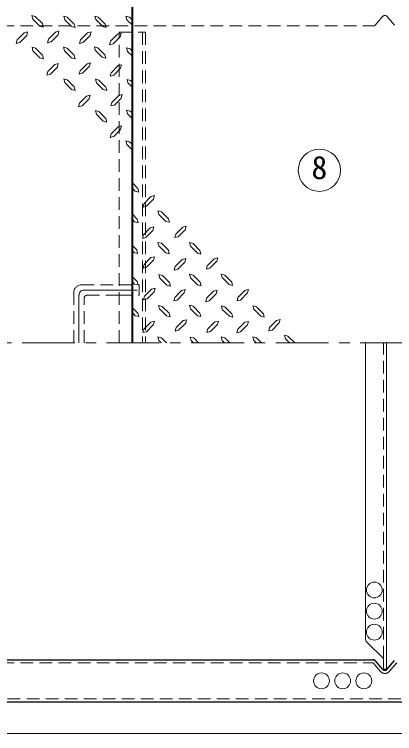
# Model space of a CAD drawing. Units: millimetres at full size, sheet at 1:10; details may follow other scales. Extents: x -2115 to 1935, y -1423 to 1387.
# Drawn here: x -271 to 89, y 297 to 978 of the extents above; entities that cross this region are included whole.
import ezdxf
from ezdxf.enums import TextEntityAlignment as Align

# ---------------------------------------------------------------- set-up
doc = ezdxf.new("R2010")
doc.units = ezdxf.units.MM
doc.header["$LTSCALE"] = 10
doc.linetypes.add('CHAIN1', pattern=[8, 5, -1, 1, -1])
doc.linetypes.add('DASHED1', pattern=[1.8, 1.2, -0.6])
doc.layers.add('0-0____1', color=4, linetype='Continuous', lineweight=9)
doc.styles.add('ＭＳ ゴシック', font='')
doc.styles.get('ＭＳ ゴシック').set_extended_font_data('MS Gothic')

msp = doc.modelspace()

# ---------------------------------------------------------------- linework, layer by layer
at = {"layer": '0-0____1', "color": 1, "lineweight": 40}
msp.add_line((-159.06, 666.76), (-159.06, 1000.76), dxfattribs=at)
at = {"layer": '0-0____1'}
for p, q in [((-253.3, 973.25), (-254.14, 976.61)), ((-250.88, 975.66), (-254.14, 976.61)), ((-250.88, 975.66), (-244.16, 969.05)), ((-220.64, 975.14), (-224, 975.98)), ((-223.06, 972.62), (-224, 975.98)), ((-220.64, 975.14), (-214.03, 968.52)), ((-193.76, 972.83), (-194.71, 976.19)), ((-191.35, 975.24), (-194.71, 976.19)), ((-191.35, 975.24), (-184.73, 968.63)), ((-161.74, 975.14), (-165.1, 975.98)), ((-164.15, 972.62), (-165.1, 975.98)), ((-161.74, 975.14), (-159.06, 972.08)), ((-253.3, 973.25), (-246.68, 966.63)), ((-244.16, 969.05), (-243.32, 965.79)), ((-223.06, 972.62), (-216.55, 966.11)), ((-214.03, 968.52), (-213.19, 965.16)), ((-193.76, 972.83), (-187.15, 966.21)), ((-184.73, 968.63), (-183.79, 965.37)), ((-164.15, 972.62), (-159.06, 967.53)), ((-268, 953.51), (-261.38, 960.23)), ((-261.38, 960.23), (-258.13, 961.07)), ((-258.13, 961.07), (-258.97, 957.71)), ((-243.32, 965.79), (-246.68, 966.63)), ((-238.39, 954.24), (-231.77, 960.86)), ((-231.77, 960.86), (-228.52, 961.8)), ((-228.52, 961.8), (-229.36, 958.44)), ((-213.19, 965.16), (-216.55, 966.11)), ((-208.15, 953.51), (-201.53, 960.23)), ((-201.53, 960.23), (-198.17, 961.07)), ((-198.17, 961.07), (-199.12, 957.71)), ((-183.79, 965.37), (-187.15, 966.21)), ((-268, 953.51), (-268.94, 950.25)), ((-265.58, 951.09), (-258.97, 957.71)), ((-238.39, 954.24), (-239.33, 950.88)), ((-235.97, 951.83), (-229.36, 958.44)), ((-208.15, 953.51), (-208.99, 950.25)), ((-205.63, 951.09), (-199.12, 957.71)), ((-179.59, 952.35), (-172.97, 958.97)), ((-177.17, 949.94), (-170.56, 956.55)), ((-172.97, 958.97), (-169.72, 959.91)), ((-169.72, 959.91), (-170.56, 956.55)), ((-265.58, 951.09), (-268.94, 950.25)), ((-250.67, 945.63), (-253.93, 946.58)), ((-253.09, 943.22), (-253.93, 946.58)), ((-235.97, 951.83), (-239.33, 950.88)), ((-220.85, 945.74), (-224.21, 946.68)), ((-223.27, 943.32), (-224.21, 946.68)), ((-205.63, 951.09), (-208.99, 950.25)), ((-191.77, 946.16), (-195.02, 947.1)), ((-194.18, 943.74), (-195.02, 947.1)), ((-179.59, 952.35), (-180.53, 948.99)), ((-177.17, 949.94), (-180.53, 948.99)), ((-253.09, 943.22), (-246.47, 936.6)), ((-250.67, 945.63), (-243.95, 939.02)), ((-223.27, 943.32), (-216.65, 936.71)), ((-220.85, 945.74), (-214.24, 939.12)), ((-194.18, 943.74), (-187.57, 937.13)), ((-191.77, 946.16), (-185.05, 939.54)), ((-161.11, 945.11), (-164.47, 945.95)), ((-163.52, 942.59), (-164.47, 945.95)), ((-163.52, 942.59), (-159.06, 938.13)), ((-161.11, 945.11), (-159.06, 943.06)), ((-243.11, 935.76), (-246.47, 936.6)), ((-243.95, 939.02), (-243.11, 935.76)), ((-213.29, 935.76), (-216.65, 936.71)), ((-214.24, 939.12), (-213.29, 935.76)), ((-184.21, 936.18), (-187.57, 937.13)), ((-185.05, 939.54), (-184.21, 936.18)), ((-236.6, 921.17), (-229.99, 927.78)), ((-208.57, 924.42), (-201.95, 931.04)), ((-206.15, 922.01), (-199.54, 928.62)), ((-179.17, 922.53), (-172.55, 929.25)), ((-176.65, 920.12), (-170.14, 926.73)), ((-172.55, 929.25), (-169.19, 930.09)), ((-169.19, 930.09), (-170.14, 926.73)), ((-239.02, 923.58), (-239.96, 920.22)), ((-236.6, 921.17), (-239.96, 920.22)), ((-208.57, 924.42), (-209.51, 921.06)), ((-206.15, 922.01), (-209.51, 921.06)), ((-179.17, 922.53), (-180.01, 919.28)), ((-176.65, 920.12), (-180.01, 919.28)), ((-223.06, 913.29), (-224, 916.65)), ((-220.64, 915.71), (-224, 916.65)), ((-223.06, 913.29), (-216.55, 906.68)), ((-220.64, 915.71), (-214.03, 909.09)), ((-190.72, 915.6), (-193.97, 916.44)), ((-193.13, 913.08), (-193.97, 916.44)), ((-193.13, 913.08), (-186.52, 906.47)), ((-190.72, 915.6), (-184, 908.88)), ((-163.21, 912.77), (-164.05, 916.13)), ((-160.69, 915.29), (-164.05, 916.13)), ((-163.21, 912.77), (-159.06, 908.62)), ((-160.69, 915.29), (-159.06, 913.66)), ((-213.19, 905.73), (-216.55, 906.68)), ((-214.03, 909.09), (-213.19, 905.73)), ((-183.16, 905.63), (-186.52, 906.47)), ((-184, 908.88), (-183.16, 905.63)), ((-209.09, 893.66), (-202.48, 900.27)), ((-178.54, 894.29), (-171.92, 901.01)), ((-171.92, 901.01), (-168.56, 901.85)), ((-168.56, 901.85), (-169.51, 898.49)), ((-209.09, 893.66), (-210.04, 890.3)), ((-206.68, 891.24), (-200.06, 897.86)), ((-178.54, 894.29), (-179.38, 891.03)), ((-176.02, 891.87), (-169.51, 898.49)), ((-206.68, 891.24), (-210.04, 890.3)), ((-190.72, 885.78), (-194.08, 886.62)), ((-193.13, 883.26), (-194.08, 886.62)), ((-190.72, 885.78), (-184.1, 879.17)), ((-176.02, 891.87), (-179.38, 891.03)), ((-163.63, 883.68), (-164.57, 887.04)), ((-161.21, 886.2), (-164.57, 887.04)), ((-161.21, 886.2), (-159.06, 884.05)), ((-193.13, 883.26), (-186.52, 876.75)), ((-184.1, 879.17), (-183.16, 875.81)), ((-163.63, 883.68), (-159.06, 878.93)), ((-183.16, 875.81), (-186.52, 876.75)), ((-172.55, 871.29), (-169.19, 872.24)), ((-169.19, 872.24), (-170.14, 868.88)), ((-179.17, 864.68), (-172.55, 871.29)), ((-176.65, 862.26), (-170.14, 868.88)), ((-179.17, 864.68), (-180.01, 861.32)), ((-176.65, 862.26), (-180.01, 861.32)), ((-164.15, 854.6), (-165.1, 857.96)), ((-161.74, 857.12), (-165.1, 857.96)), ((-164.15, 854.6), (-159.06, 849.3)), ((-161.74, 857.12), (-159.06, 854.44)), ((-153.97, 812.92), (-159.06, 818.22)), ((-156.38, 810.4), (-159.06, 813.08)), ((-156.38, 810.4), (-153.02, 809.56)), ((-153.97, 812.92), (-153.02, 809.56)), ((-141.47, 805.25), (-147.98, 798.64)), ((-141.47, 805.25), (-138.11, 806.2)), ((-138.95, 802.84), (-138.11, 806.2)), ((-148.93, 795.28), (-147.98, 798.64)), ((-138.95, 802.84), (-145.57, 796.22)), ((-145.57, 796.22), (-148.93, 795.28)), ((-134.96, 791.71), (-131.6, 790.76)), ((-134.02, 788.35), (-134.96, 791.71)), ((-124.99, 784.25), (-131.6, 790.76)), ((-154.49, 783.83), (-159.06, 788.58)), ((-156.91, 781.31), (-159.06, 783.47)), ((-154.49, 783.83), (-153.55, 780.47)), ((-127.4, 781.73), (-134.02, 788.35)), ((-124.99, 784.25), (-124.04, 780.89)), ((-156.91, 781.31), (-153.55, 780.47)), ((-142.1, 775.64), (-138.74, 776.48)), ((-139.58, 773.23), (-138.74, 776.48)), ((-127.4, 781.73), (-124.04, 780.89)), ((-111.44, 776.27), (-108.08, 777.22)), ((-109.03, 773.86), (-108.08, 777.22)), ((-142.1, 775.64), (-148.61, 769.03)), ((-139.58, 773.23), (-146.2, 766.51)), ((-111.44, 776.27), (-118.06, 769.66)), ((-109.03, 773.86), (-115.64, 767.24)), ((-149.56, 765.67), (-148.61, 769.03)), ((-146.2, 766.51), (-149.56, 765.67)), ((-154.91, 754.75), (-159.06, 758.9)), ((-134.96, 761.89), (-131.6, 761.05)), ((-134.12, 758.63), (-134.96, 761.89)), ((-127.4, 751.91), (-134.12, 758.63)), ((-124.99, 754.43), (-131.6, 761.05)), ((-104.93, 761.78), (-101.57, 760.84)), ((-104.09, 758.42), (-104.93, 761.78)), ((-97.48, 751.81), (-104.09, 758.42)), ((-95.06, 754.22), (-101.57, 760.84)), ((-157.43, 752.23), (-159.06, 753.86)), ((-157.43, 752.23), (-154.07, 751.39)), ((-154.91, 754.75), (-154.07, 751.39)), ((-127.4, 751.91), (-124.15, 751.07)), ((-124.99, 754.43), (-124.15, 751.07)), ((-97.48, 751.81), (-94.12, 750.86)), ((-95.06, 754.22), (-94.12, 750.86)), ((-141.47, 747.4), (-147.98, 740.78)), ((-138.95, 744.98), (-145.57, 738.26)), ((-141.47, 747.4), (-138.11, 748.24)), ((-138.95, 744.98), (-138.11, 748.24)), ((-111.97, 745.51), (-118.58, 738.89)), ((-109.55, 743.09), (-116.17, 736.48)), ((-111.97, 745.51), (-108.61, 746.45)), ((-109.55, 743.09), (-108.61, 746.45)), ((-81.52, 746.35), (-88.13, 739.73)), ((-81.52, 746.35), (-78.16, 747.29)), ((-79.1, 743.93), (-78.16, 747.29)), ((-148.93, 737.42), (-147.98, 740.78)), ((-145.57, 738.26), (-148.93, 737.42)), ((-154.6, 724.93), (-159.06, 729.39)), ((-133.91, 731.33), (-130.55, 730.39)), ((-133.07, 727.97), (-133.91, 731.33)), ((-123.94, 723.77), (-130.55, 730.39)), ((-104.83, 731.75), (-101.47, 730.81)), ((-103.88, 728.39), (-104.83, 731.75)), ((-94.85, 724.19), (-101.47, 730.81)), ((-75.01, 731.75), (-71.65, 730.91)), ((-74.17, 728.5), (-75.01, 731.75)), ((-65.03, 724.3), (-71.65, 730.91)), ((-157.01, 722.41), (-159.06, 724.46)), ((-157.01, 722.41), (-153.65, 721.57)), ((-154.6, 724.93), (-153.65, 721.57)), ((-126.35, 721.36), (-133.07, 727.97)), ((-123.94, 723.77), (-123.1, 720.41)), ((-97.27, 721.78), (-103.88, 728.39)), ((-94.85, 724.19), (-93.91, 720.83)), ((-67.45, 721.88), (-74.17, 728.5)), ((-67.45, 721.88), (-64.19, 720.94)), ((-65.03, 724.3), (-64.19, 720.94)), ((-140.95, 717.58), (-147.56, 710.96)), ((-138.53, 715.16), (-145.15, 708.55)), ((-140.95, 717.58), (-137.59, 718.52)), ((-138.53, 715.16), (-137.59, 718.52)), ((-126.35, 721.36), (-123.1, 720.41)), ((-112.49, 716.42), (-119, 709.81)), ((-112.49, 716.42), (-109.13, 717.26)), ((-109.97, 714.01), (-109.13, 717.26)), ((-97.27, 721.78), (-93.91, 720.83)), ((-82.15, 715.69), (-88.76, 709.07)), ((-82.15, 715.69), (-78.79, 716.63)), ((-79.73, 713.27), (-78.79, 716.63)), ((-52.54, 716.42), (-59.15, 709.81)), ((-52.54, 716.42), (-49.18, 717.26)), ((-50.12, 714.01), (-49.18, 717.26)), ((-148.4, 707.6), (-147.56, 710.96)), ((-145.15, 708.55), (-148.4, 707.6)), ((-119.95, 706.45), (-119, 709.81)), ((-109.97, 714.01), (-116.59, 707.29)), ((-89.6, 705.71), (-88.76, 709.07)), ((-79.73, 713.27), (-86.35, 706.66)), ((-59.99, 706.45), (-59.15, 709.81)), ((-50.12, 714.01), (-56.74, 707.29)), ((-134.33, 702.14), (-130.97, 701.3)), ((-133.39, 698.89), (-134.33, 702.14)), ((-116.59, 707.29), (-119.95, 706.45)), ((-104.93, 702.35), (-101.57, 701.41)), ((-104.09, 698.99), (-104.93, 702.35)), ((-95.06, 694.9), (-101.57, 701.41)), ((-86.35, 706.66), (-89.6, 705.71)), ((-74.8, 701.72), (-71.44, 700.88)), ((-73.96, 698.47), (-74.8, 701.72)), ((-56.74, 707.29), (-59.99, 706.45)), ((-153.97, 694.9), (-159.06, 699.99)), ((-156.38, 692.38), (-159.06, 695.44)), ((-153.97, 694.9), (-153.02, 691.54)), ((-126.77, 692.27), (-133.39, 698.89)), ((-124.36, 694.69), (-130.97, 701.3)), ((-124.36, 694.69), (-123.41, 691.33)), ((-97.48, 692.38), (-104.09, 698.99)), ((-95.06, 694.9), (-94.12, 691.54)), ((-67.24, 691.85), (-73.96, 698.47)), ((-64.82, 694.27), (-71.44, 700.88)), ((-37.52, 691.85), (-44.14, 698.57)), ((-35.11, 694.37), (-41.72, 700.99)), ((-156.38, 692.38), (-153.02, 691.54)), ((-126.77, 692.27), (-123.41, 691.33)), ((-111.13, 687.76), (-107.77, 688.6)), ((-108.61, 685.34), (-107.77, 688.6)), ((-97.48, 692.38), (-94.12, 691.54)), ((-67.24, 691.85), (-63.98, 690.91)), ((-64.82, 694.27), (-63.98, 690.91)), ((-37.52, 691.85), (-34.27, 691.01)), ((-35.11, 694.37), (-34.27, 691.01)), ((-22.61, 687.97), (-29.23, 681.35)), ((-22.61, 687.97), (-19.25, 688.81)), ((-20.09, 685.55), (-19.25, 688.81)), ((-141.58, 686.39), (-148.19, 679.78)), ((-139.16, 683.98), (-145.78, 677.26)), ((-141.58, 686.39), (-138.22, 687.23)), ((-139.16, 683.98), (-138.22, 687.23)), ((-118.58, 677.78), (-117.74, 681.14)), ((-111.13, 687.76), (-117.74, 681.14)), ((-108.61, 685.34), (-115.33, 678.62)), ((-80.99, 686.5), (-87.61, 679.88)), ((-78.58, 684.08), (-85.19, 677.36)), ((-80.99, 686.5), (-77.63, 687.34)), ((-78.58, 684.08), (-77.63, 687.34)), ((-52.64, 686.18), (-59.15, 679.57)), ((-52.64, 686.18), (-49.28, 687.02)), ((-50.12, 683.77), (-49.28, 687.02)), ((-30.07, 677.99), (-29.23, 681.35)), ((-20.09, 685.55), (-26.81, 678.83)), ((-149.14, 676.42), (-148.19, 679.78)), ((-145.78, 677.26), (-149.14, 676.42)), ((-115.33, 678.62), (-118.58, 677.78)), ((-26.81, 678.83), (-30.07, 677.99)), ((-134.96, 672.43), (-131.6, 671.48)), ((-134.02, 669.07), (-134.96, 672.43)), ((-131.71, 666.76), (-134.02, 669.07)), ((-126.88, 666.76), (-131.6, 671.48)), ((-104.3, 672.22), (-100.94, 671.38)), ((-103.46, 668.96), (-104.3, 672.22)), ((-101.26, 666.76), (-103.46, 668.96)), ((-96.5, 666.76), (-100.94, 671.38)), ((-75.01, 672.43), (-71.65, 671.48)), ((-74.17, 669.07), (-75.01, 672.43)), ((-71.86, 666.76), (-74.17, 669.07)), ((-66.92, 666.76), (-71.65, 671.48)), ((-37, 666.76), (-41.72, 671.48)), ((-10.43, 666.76), (-14.21, 670.54)), ((-5.45, 666.76), (-11.8, 672.95))]:
    msp.add_line(p, q, dxfattribs=at)
at = {"layer": '0-0____1', "linetype": 'DASHED1'}
for p, q in [((78.06, 975.91), (70.78, 967.61)), ((81.82, 975.91), (89.1, 967.61)), ((-409.02, 966.76), (68.9, 966.76)), ((-149.56, 960.76), (-149.56, 666.76)), ((-171.56, 721.76), (-152.56, 721.76)), ((-152.56, 711.76), (-152.56, 721.76)), ((-171.56, 711.76), (-152.56, 711.76)), ((78.44, 367.76), (78.44, 666.76))]:
    msp.add_line(p, q, dxfattribs=at)
at = {"layer": '0-0____1', "color": 7, "linetype": 'DASHED1', "lineweight": 18}
for p, q in [((-171.56, 960.76), (-146.56, 960.76)), ((-171.56, 666.76), (-171.56, 960.76)), ((-146.56, 960.76), (-146.56, 666.76)), ((-207.06, 721.76), (-171.56, 721.76)), ((-214.56, 666.76), (-214.56, 714.26)), ((-204.56, 666.76), (-204.56, 709.26)), ((-202.06, 711.76), (-171.56, 711.76)), ((-408.8, 363.76), (68.68, 363.76)), ((75.8, 355.63), (68.68, 363.76)), ((84.07, 355.63), (91.2, 363.76)), ((-1195.06, 329.76), (354.94, 329.76))]:
    msp.add_line(p, q, dxfattribs=at)
at = {"layer": '0-0____1', "linetype": 'CHAIN1'}
for p, q in [((-204.56, 716.76), (-152.56, 716.76)), ((-209.56, 666.76), (-209.56, 711.76)), ((-1383.39, 666.76), (744.94, 666.76))]:
    msp.add_line(p, q, dxfattribs=at)
at = {"layer": '0-0____1', "color": 7, "lineweight": 18}
for p, q in [((61.44, 666.76), (61.44, 386.83)), ((81.44, 357.76), (81.44, 666.76)), ((62.9, 383.3), (78.44, 367.76)), ((78.44, 367.76), (78.44, 357.76)), ((81.44, 357.76), (78.44, 357.76)), ((-1225.06, 296.76), (384.94, 296.76))]:
    msp.add_line(p, q, dxfattribs=at)
at = {"layer": '0-0____1', "color": 5, "lineweight": 25}
for p, q in [((-409.02, 366.76), (68.9, 366.76)), ((78.06, 357.61), (70.78, 365.91)), ((81.82, 357.61), (89.1, 365.91)), ((-1195.06, 326.76), (354.94, 326.76))]:
    msp.add_line(p, q, dxfattribs=at)
at = {"layer": '0-0____1'}
for points in [[(-239.02, 923.58), (-232.4, 930.2), (-229.15, 931.14), (-229.99, 927.78)], [(-201.95, 931.04), (-198.59, 931.88), (-199.54, 928.62)], [(-202.48, 900.27), (-199.12, 901.11), (-200.06, 897.86)], [(-115.64, 767.24), (-119, 766.4), (-118.06, 769.66)], [(-79.1, 743.93), (-85.72, 737.32), (-88.97, 736.37), (-88.13, 739.73)], [(-116.17, 736.48), (-119.53, 735.64), (-118.58, 738.89)], [(-44.14, 698.57), (-45.08, 701.83), (-41.72, 700.99)], [(-50.12, 683.77), (-56.74, 677.05), (-60.1, 676.21), (-59.15, 679.57)], [(-85.19, 677.36), (-88.45, 676.52), (-87.61, 679.88)], [(-41.83, 666.76), (-44.14, 669.07), (-45.08, 672.32), (-41.72, 671.48)], [(-14.21, 670.54), (-15.16, 673.9), (-11.8, 672.95)]]:
    msp.add_lwpolyline(points, dxfattribs=at)
at = {"layer": '0-0____1', "color": 7, "lineweight": 18}
msp.add_circle((17.95, 830.19), 20, dxfattribs=at)
at = {"layer": '0-0____1'}
for centre in [(69.94, 432.76), (69.94, 412.76), (69.94, 392.76), (19.94, 346.76), (39.94, 346.76), (59.94, 346.76)]:
    msp.add_circle(centre, 7.5, dxfattribs=at)
at = {"layer": '0-0____1', "linetype": 'DASHED1'}
for centre, start, end in [((79.94, 974.26), 41.25117, 138.74883), ((68.9, 969.26), 270, 318.74883)]:
    msp.add_arc(centre, 2.5, start, end, dxfattribs=at)
at = {"layer": '0-0____1', "color": 7, "linetype": 'DASHED1', "lineweight": 18}
for centre, radius, start, end in [((-207.06, 714.26), 7.5, 90, 180), ((-202.06, 709.26), 2.5, 90, 180), ((79.94, 359.26), 5.5, 221.25117, 318.74883)]:
    msp.add_arc(centre, radius, start, end, dxfattribs=at)
at = {"layer": '0-0____1', "linetype": 'CHAIN1'}
msp.add_arc((-204.56, 711.76), 5, 90, 180, dxfattribs=at)
at = {"layer": '0-0____1', "color": 7, "lineweight": 18}
msp.add_arc((66.44, 386.83), 5, 180, 225, dxfattribs=at)
at = {"layer": '0-0____1', "color": 5, "lineweight": 25}
for centre, start, end in [((68.9, 364.26), 41.25117, 90), ((79.94, 359.26), 221.25117, 318.74883)]:
    msp.add_arc(centre, 2.5, start, end, dxfattribs=at)

# ---------------------------------------------------------------- texts
at = {"layer": '0-0____1', "color": 7, "style": 'ＭＳ ゴシック'}
msp.add_text('8', height=21.99, dxfattribs=at).set_placement((10.45, 815.19), align=Align.BOTTOM_LEFT)

doc.saveas('drawing.dxf')
